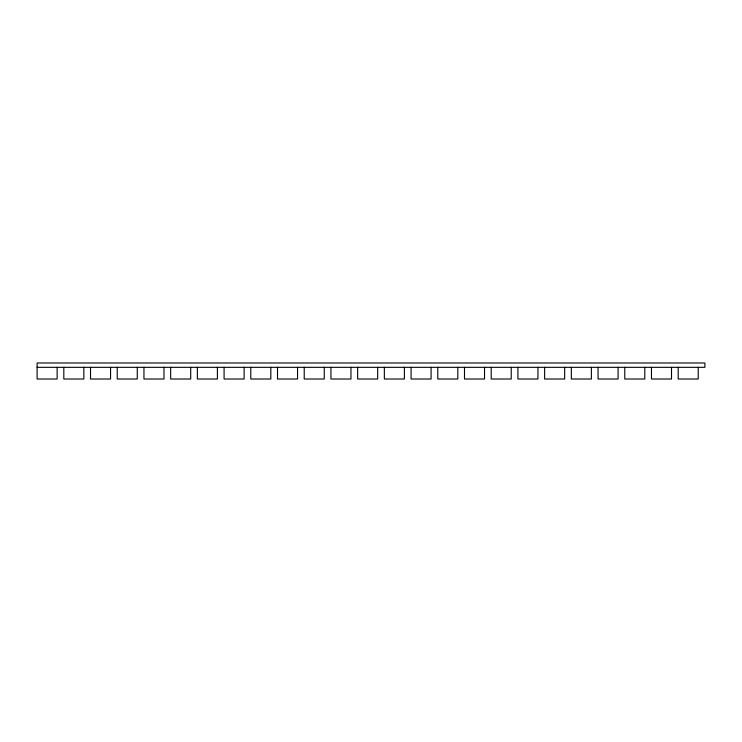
<?xml version="1.0" encoding="UTF-8"?>
<svg xmlns="http://www.w3.org/2000/svg" width="742" height="742" viewBox="0 0 742 742"><rect width="100%" height="100%" fill="white"/><g stroke="black" fill="none" stroke-linecap="round" stroke-linejoin="round"><path stroke-width="1.11" d="M37.1 367.327L704.9 367.327L704.9 362.986L37.1 362.986L37.1 379.014L57.134 379.014L57.134 367.327M698.222 367.327L698.222 379.014L678.188 379.014L678.188 367.327M671.51 367.327L671.51 379.014L651.476 379.014L651.476 367.327M644.798 367.327L644.798 379.014L624.764 379.014L624.764 367.327M618.086 367.327L618.086 379.014L598.052 379.014L598.052 367.327M591.374 367.327L591.374 379.014L571.34 379.014L571.34 367.327M564.662 367.327L564.662 379.014L544.628 379.014L544.628 367.327M537.95 367.327L537.95 379.014L517.916 379.014L517.916 367.327M511.238 367.327L511.238 379.014L491.204 379.014L491.204 367.327M484.526 367.327L484.526 379.014L464.492 379.014L464.492 367.327M457.814 367.327L457.814 379.014L437.78 379.014L437.78 367.327M431.102 367.327L431.102 379.014L411.068 379.014L411.068 367.327M404.39 367.327L404.39 379.014L384.356 379.014L384.356 367.327M377.678 367.327L377.678 379.014L357.644 379.014L357.644 367.327M350.966 367.327L350.966 379.014L330.932 379.014L330.932 367.327M324.254 367.327L324.254 379.014L304.22 379.014L304.22 367.327M297.542 367.327L297.542 379.014L277.508 379.014L277.508 367.327M270.83 367.327L270.83 379.014L250.796 379.014L250.796 367.327M244.118 367.327L244.118 379.014L224.084 379.014L224.084 367.327M217.406 367.327L217.406 379.014L197.372 379.014L197.372 367.327M190.694 367.327L190.694 379.014L170.66 379.014L170.66 367.327M163.982 367.327L163.982 379.014L143.948 379.014L143.948 367.327M137.27 367.327L137.27 379.014L117.236 379.014L117.236 367.327M110.558 367.327L110.558 379.014L90.524 379.014L90.524 367.327M83.846 367.327L83.846 379.014L63.812 379.014L63.812 367.327"/></g></svg>
